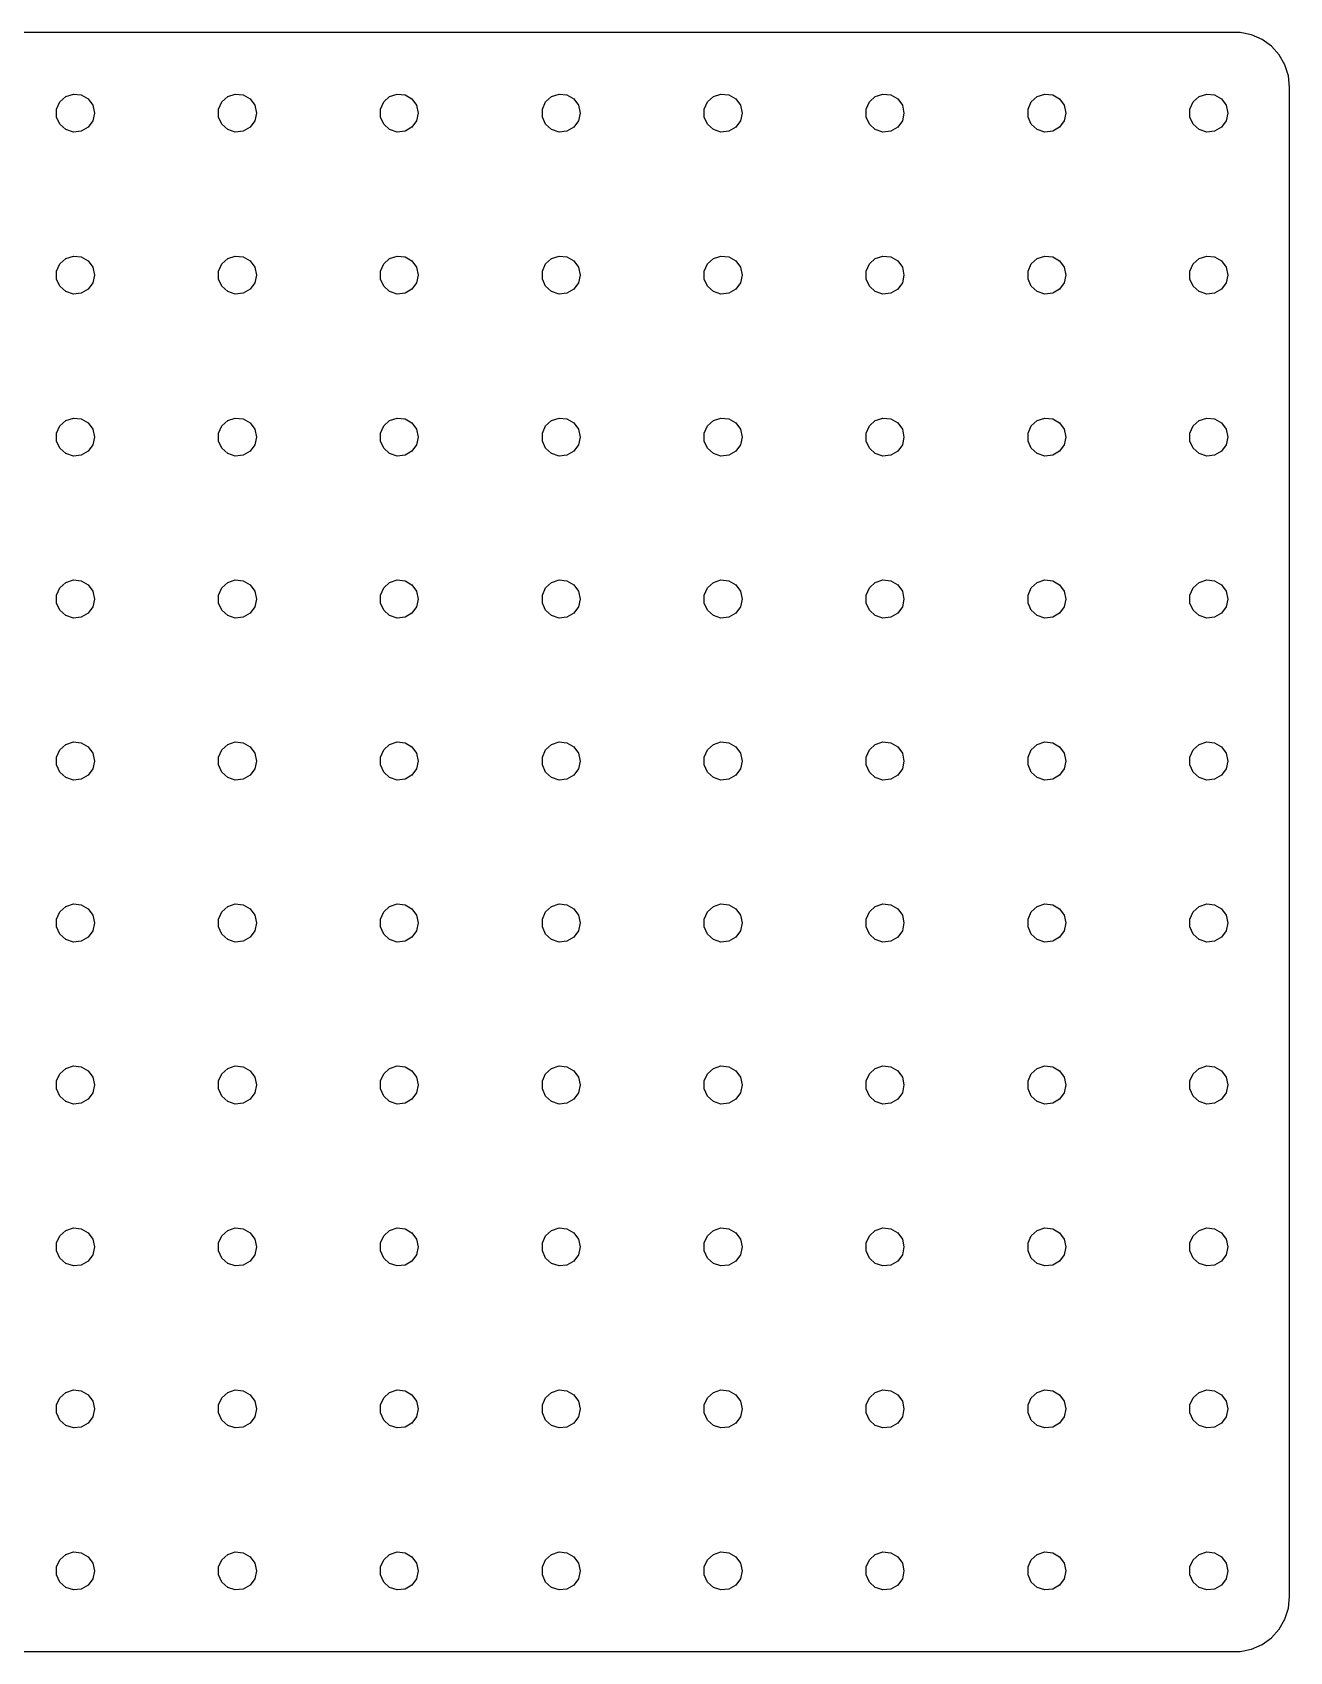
# Model space of a CAD drawing. Header units: metres. Extents: x 0 to 572, y 0 to 381.
# Drawn here: x 275.6 to 571.5, y 0.1 to 380.9 of the extents above; entities that cross this region are included whole.
import ezdxf

# ---------------------------------------------------------------- set-up
doc = ezdxf.new("R2010")
doc.units = ezdxf.units.M

msp = doc.modelspace()

# ---------------------------------------------------------------- linework, layer by layer
for p, q in [((559.859, 380.929), (11.6411, 380.929)), ((562.517, 380.364), (559.859, 380.929)), ((565, 379.258), (562.517, 380.364)), ((567.199, 377.661), (565, 379.258)), ((569.017, 375.641), (567.199, 377.661)), ((570.376, 373.288), (569.017, 375.641)), ((571.216, 370.703), (570.376, 373.288)), ((571.5, 368), (571.216, 370.703)), ((282.109, 364.595), (283.5, 365.847)), ((283.5, 365.847), (285.28, 366.425)), ((285.28, 366.425), (287.141, 366.23)), ((287.141, 366.23), (288.761, 365.294)), ((320.209, 364.595), (321.6, 365.847)), ((321.6, 365.847), (323.38, 366.425)), ((323.38, 366.425), (325.241, 366.23)), ((325.241, 366.23), (326.861, 365.294)), ((358.309, 364.595), (359.7, 365.847)), ((359.7, 365.847), (361.48, 366.425)), ((361.48, 366.425), (363.341, 366.23)), ((363.341, 366.23), (364.961, 365.294)), ((396.409, 364.595), (397.8, 365.847)), ((397.8, 365.847), (399.58, 366.425)), ((399.58, 366.425), (401.441, 366.23)), ((401.441, 366.23), (403.061, 365.294)), ((434.509, 364.595), (435.9, 365.847)), ((435.9, 365.847), (437.68, 366.425)), ((437.68, 366.425), (439.541, 366.23)), ((439.541, 366.23), (441.161, 365.294)), ((472.609, 364.595), (474, 365.847)), ((474, 365.847), (475.78, 366.425)), ((475.78, 366.425), (477.641, 366.23)), ((477.641, 366.23), (479.261, 365.294)), ((510.709, 364.595), (512.1, 365.847)), ((512.1, 365.847), (513.88, 366.425)), ((513.88, 366.425), (515.741, 366.23)), ((515.741, 366.23), (517.361, 365.294)), ((548.809, 364.595), (550.2, 365.847)), ((550.2, 365.847), (551.98, 366.425)), ((551.98, 366.425), (553.841, 366.23)), ((553.841, 366.23), (555.461, 365.294)), ((571.5, 13), (571.5, 368)), ((281.348, 362.886), (282.109, 364.595)), ((281.348, 361.014), (281.348, 362.886)), ((288.761, 365.294), (289.861, 363.78)), ((289.861, 363.78), (290.25, 361.95)), ((290.25, 361.95), (289.861, 360.12)), ((319.448, 362.886), (320.209, 364.595)), ((319.448, 361.014), (319.448, 362.886)), ((326.861, 365.294), (327.961, 363.78)), ((327.961, 363.78), (328.35, 361.95)), ((328.35, 361.95), (327.961, 360.12)), ((357.548, 362.886), (358.309, 364.595)), ((357.548, 361.014), (357.548, 362.886)), ((364.961, 365.294), (366.061, 363.78)), ((366.061, 363.78), (366.45, 361.95)), ((366.45, 361.95), (366.061, 360.12)), ((395.648, 362.886), (396.409, 364.595)), ((395.648, 361.014), (395.648, 362.886)), ((403.061, 365.294), (404.161, 363.78)), ((404.161, 363.78), (404.55, 361.95)), ((404.55, 361.95), (404.161, 360.12)), ((433.748, 362.886), (434.509, 364.595)), ((433.748, 361.014), (433.748, 362.886)), ((441.161, 365.294), (442.261, 363.78)), ((442.261, 363.78), (442.65, 361.95)), ((442.65, 361.95), (442.261, 360.12)), ((471.848, 362.886), (472.609, 364.595)), ((471.848, 361.014), (471.848, 362.886)), ((479.261, 365.294), (480.361, 363.78)), ((480.361, 363.78), (480.75, 361.95)), ((480.75, 361.95), (480.361, 360.12)), ((509.948, 362.886), (510.709, 364.595)), ((509.948, 361.014), (509.948, 362.886)), ((517.361, 365.294), (518.461, 363.78)), ((518.461, 363.78), (518.85, 361.95)), ((518.85, 361.95), (518.461, 360.12)), ((548.048, 362.886), (548.809, 364.595)), ((548.048, 361.014), (548.048, 362.886)), ((555.461, 365.294), (556.561, 363.78)), ((556.561, 363.78), (556.95, 361.95)), ((556.95, 361.95), (556.561, 360.12)), ((282.109, 359.305), (281.348, 361.014)), ((283.5, 358.053), (282.109, 359.305)), ((285.28, 357.475), (283.5, 358.053)), ((288.761, 358.606), (287.141, 357.67)), ((289.861, 360.12), (288.761, 358.606)), ((320.209, 359.305), (319.448, 361.014)), ((321.6, 358.053), (320.209, 359.305)), ((323.38, 357.475), (321.6, 358.053)), ((326.861, 358.606), (325.241, 357.67)), ((327.961, 360.12), (326.861, 358.606)), ((358.309, 359.305), (357.548, 361.014)), ((359.7, 358.053), (358.309, 359.305)), ((361.48, 357.475), (359.7, 358.053)), ((364.961, 358.606), (363.341, 357.67)), ((366.061, 360.12), (364.961, 358.606)), ((396.409, 359.305), (395.648, 361.014)), ((397.8, 358.053), (396.409, 359.305)), ((399.58, 357.475), (397.8, 358.053)), ((403.061, 358.606), (401.441, 357.67)), ((404.161, 360.12), (403.061, 358.606)), ((434.509, 359.305), (433.748, 361.014)), ((435.9, 358.053), (434.509, 359.305)), ((437.68, 357.475), (435.9, 358.053)), ((441.161, 358.606), (439.541, 357.67)), ((442.261, 360.12), (441.161, 358.606)), ((472.609, 359.305), (471.848, 361.014)), ((474, 358.053), (472.609, 359.305)), ((475.78, 357.475), (474, 358.053)), ((479.261, 358.606), (477.641, 357.67)), ((480.361, 360.12), (479.261, 358.606)), ((510.709, 359.305), (509.948, 361.014)), ((512.1, 358.053), (510.709, 359.305)), ((513.88, 357.475), (512.1, 358.053)), ((517.361, 358.606), (515.741, 357.67)), ((518.461, 360.12), (517.361, 358.606)), ((548.809, 359.305), (548.048, 361.014)), ((550.2, 358.053), (548.809, 359.305)), ((551.98, 357.475), (550.2, 358.053)), ((555.461, 358.606), (553.841, 357.67)), ((556.561, 360.12), (555.461, 358.606)), ((287.141, 357.67), (285.28, 357.475)), ((325.241, 357.67), (323.38, 357.475)), ((363.341, 357.67), (361.48, 357.475)), ((401.441, 357.67), (399.58, 357.475)), ((439.541, 357.67), (437.68, 357.475)), ((477.641, 357.67), (475.78, 357.475)), ((515.741, 357.67), (513.88, 357.475)), ((553.841, 357.67), (551.98, 357.475)), ((282.109, 326.495), (283.5, 327.747)), ((283.5, 327.747), (285.28, 328.325)), ((285.28, 328.325), (287.141, 328.13)), ((287.141, 328.13), (288.761, 327.194)), ((320.209, 326.495), (321.6, 327.747)), ((321.6, 327.747), (323.38, 328.325)), ((323.38, 328.325), (325.241, 328.13)), ((325.241, 328.13), (326.861, 327.194)), ((358.309, 326.495), (359.7, 327.747)), ((359.7, 327.747), (361.48, 328.325)), ((361.48, 328.325), (363.341, 328.13)), ((363.341, 328.13), (364.961, 327.194)), ((396.409, 326.495), (397.8, 327.747)), ((397.8, 327.747), (399.58, 328.325)), ((399.58, 328.325), (401.441, 328.13)), ((401.441, 328.13), (403.061, 327.194)), ((434.509, 326.495), (435.9, 327.747)), ((435.9, 327.747), (437.68, 328.325)), ((437.68, 328.325), (439.541, 328.13)), ((439.541, 328.13), (441.161, 327.194)), ((472.609, 326.495), (474, 327.747)), ((474, 327.747), (475.78, 328.325)), ((475.78, 328.325), (477.641, 328.13)), ((477.641, 328.13), (479.261, 327.194)), ((510.709, 326.495), (512.1, 327.747)), ((512.1, 327.747), (513.88, 328.325)), ((513.88, 328.325), (515.741, 328.13)), ((515.741, 328.13), (517.361, 327.194)), ((548.809, 326.495), (550.2, 327.747)), ((550.2, 327.747), (551.98, 328.325)), ((551.98, 328.325), (553.841, 328.13)), ((553.841, 328.13), (555.461, 327.194)), ((281.348, 324.786), (282.109, 326.495)), ((281.348, 322.914), (281.348, 324.786)), ((288.761, 327.194), (289.861, 325.68)), ((289.861, 325.68), (290.25, 323.85)), ((290.25, 323.85), (289.861, 322.02)), ((319.448, 324.786), (320.209, 326.495)), ((319.448, 322.914), (319.448, 324.786)), ((326.861, 327.194), (327.961, 325.68)), ((327.961, 325.68), (328.35, 323.85)), ((328.35, 323.85), (327.961, 322.02)), ((357.548, 324.786), (358.309, 326.495)), ((357.548, 322.914), (357.548, 324.786)), ((364.961, 327.194), (366.061, 325.68)), ((366.061, 325.68), (366.45, 323.85)), ((366.45, 323.85), (366.061, 322.02)), ((395.648, 324.786), (396.409, 326.495)), ((395.648, 322.914), (395.648, 324.786)), ((403.061, 327.194), (404.161, 325.68)), ((404.161, 325.68), (404.55, 323.85)), ((404.55, 323.85), (404.161, 322.02)), ((433.748, 324.786), (434.509, 326.495)), ((433.748, 322.914), (433.748, 324.786)), ((441.161, 327.194), (442.261, 325.68)), ((442.261, 325.68), (442.65, 323.85)), ((442.65, 323.85), (442.261, 322.02)), ((471.848, 324.786), (472.609, 326.495)), ((471.848, 322.914), (471.848, 324.786)), ((479.261, 327.194), (480.361, 325.68)), ((480.361, 325.68), (480.75, 323.85)), ((480.75, 323.85), (480.361, 322.02)), ((509.948, 324.786), (510.709, 326.495)), ((509.948, 322.914), (509.948, 324.786)), ((517.361, 327.194), (518.461, 325.68)), ((518.461, 325.68), (518.85, 323.85)), ((518.85, 323.85), (518.461, 322.02)), ((548.048, 324.786), (548.809, 326.495)), ((548.048, 322.914), (548.048, 324.786)), ((555.461, 327.194), (556.561, 325.68)), ((556.561, 325.68), (556.95, 323.85)), ((556.95, 323.85), (556.561, 322.02)), ((282.109, 321.205), (281.348, 322.914)), ((283.5, 319.953), (282.109, 321.205)), ((285.28, 319.375), (283.5, 319.953)), ((288.761, 320.506), (287.141, 319.57)), ((289.861, 322.02), (288.761, 320.506)), ((320.209, 321.205), (319.448, 322.914)), ((321.6, 319.953), (320.209, 321.205)), ((323.38, 319.375), (321.6, 319.953)), ((326.861, 320.506), (325.241, 319.57)), ((327.961, 322.02), (326.861, 320.506)), ((358.309, 321.205), (357.548, 322.914)), ((359.7, 319.953), (358.309, 321.205)), ((361.48, 319.375), (359.7, 319.953)), ((364.961, 320.506), (363.341, 319.57)), ((366.061, 322.02), (364.961, 320.506)), ((396.409, 321.205), (395.648, 322.914)), ((397.8, 319.953), (396.409, 321.205)), ((399.58, 319.375), (397.8, 319.953)), ((403.061, 320.506), (401.441, 319.57)), ((404.161, 322.02), (403.061, 320.506)), ((434.509, 321.205), (433.748, 322.914)), ((435.9, 319.953), (434.509, 321.205)), ((437.68, 319.375), (435.9, 319.953)), ((441.161, 320.506), (439.541, 319.57)), ((442.261, 322.02), (441.161, 320.506)), ((472.609, 321.205), (471.848, 322.914)), ((474, 319.953), (472.609, 321.205)), ((475.78, 319.375), (474, 319.953)), ((479.261, 320.506), (477.641, 319.57)), ((480.361, 322.02), (479.261, 320.506)), ((510.709, 321.205), (509.948, 322.914)), ((512.1, 319.953), (510.709, 321.205)), ((513.88, 319.375), (512.1, 319.953)), ((517.361, 320.506), (515.741, 319.57)), ((518.461, 322.02), (517.361, 320.506)), ((548.809, 321.205), (548.048, 322.914)), ((550.2, 319.953), (548.809, 321.205)), ((551.98, 319.375), (550.2, 319.953)), ((555.461, 320.506), (553.841, 319.57)), ((556.561, 322.02), (555.461, 320.506)), ((287.141, 319.57), (285.28, 319.375)), ((325.241, 319.57), (323.38, 319.375)), ((363.341, 319.57), (361.48, 319.375)), ((401.441, 319.57), (399.58, 319.375)), ((439.541, 319.57), (437.68, 319.375)), ((477.641, 319.57), (475.78, 319.375)), ((515.741, 319.57), (513.88, 319.375)), ((553.841, 319.57), (551.98, 319.375)), ((282.109, 288.395), (283.5, 289.647)), ((283.5, 289.647), (285.28, 290.225)), ((285.28, 290.225), (287.141, 290.03)), ((287.141, 290.03), (288.761, 289.094)), ((320.209, 288.395), (321.6, 289.647)), ((321.6, 289.647), (323.38, 290.225)), ((323.38, 290.225), (325.241, 290.03)), ((325.241, 290.03), (326.861, 289.094)), ((358.309, 288.395), (359.7, 289.647)), ((359.7, 289.647), (361.48, 290.225)), ((361.48, 290.225), (363.341, 290.03)), ((363.341, 290.03), (364.961, 289.094)), ((396.409, 288.395), (397.8, 289.647)), ((397.8, 289.647), (399.58, 290.225)), ((399.58, 290.225), (401.441, 290.03)), ((401.441, 290.03), (403.061, 289.094)), ((434.509, 288.395), (435.9, 289.647)), ((435.9, 289.647), (437.68, 290.225)), ((437.68, 290.225), (439.541, 290.03)), ((439.541, 290.03), (441.161, 289.094)), ((472.609, 288.395), (474, 289.647)), ((474, 289.647), (475.78, 290.225)), ((475.78, 290.225), (477.641, 290.03)), ((477.641, 290.03), (479.261, 289.094)), ((510.709, 288.395), (512.1, 289.647)), ((512.1, 289.647), (513.88, 290.225)), ((513.88, 290.225), (515.741, 290.03)), ((515.741, 290.03), (517.361, 289.094)), ((548.809, 288.395), (550.2, 289.647)), ((550.2, 289.647), (551.98, 290.225)), ((551.98, 290.225), (553.841, 290.03)), ((553.841, 290.03), (555.461, 289.094)), ((281.348, 286.686), (282.109, 288.395)), ((281.348, 284.814), (281.348, 286.686)), ((288.761, 289.094), (289.861, 287.58)), ((289.861, 287.58), (290.25, 285.75)), ((290.25, 285.75), (289.861, 283.92)), ((319.448, 286.686), (320.209, 288.395)), ((319.448, 284.814), (319.448, 286.686)), ((326.861, 289.094), (327.961, 287.58)), ((327.961, 287.58), (328.35, 285.75)), ((328.35, 285.75), (327.961, 283.92)), ((357.548, 286.686), (358.309, 288.395)), ((357.548, 284.814), (357.548, 286.686)), ((364.961, 289.094), (366.061, 287.58)), ((366.061, 287.58), (366.45, 285.75)), ((366.45, 285.75), (366.061, 283.92)), ((395.648, 286.686), (396.409, 288.395)), ((395.648, 284.814), (395.648, 286.686)), ((403.061, 289.094), (404.161, 287.58)), ((404.161, 287.58), (404.55, 285.75)), ((404.55, 285.75), (404.161, 283.92)), ((433.748, 286.686), (434.509, 288.395)), ((433.748, 284.814), (433.748, 286.686)), ((441.161, 289.094), (442.261, 287.58)), ((442.261, 287.58), (442.65, 285.75)), ((442.65, 285.75), (442.261, 283.92)), ((471.848, 286.686), (472.609, 288.395)), ((471.848, 284.814), (471.848, 286.686)), ((479.261, 289.094), (480.361, 287.58)), ((480.361, 287.58), (480.75, 285.75)), ((480.75, 285.75), (480.361, 283.92)), ((509.948, 286.686), (510.709, 288.395)), ((509.948, 284.814), (509.948, 286.686)), ((517.361, 289.094), (518.461, 287.58)), ((518.461, 287.58), (518.85, 285.75)), ((518.85, 285.75), (518.461, 283.92)), ((548.048, 286.686), (548.809, 288.395)), ((548.048, 284.814), (548.048, 286.686)), ((555.461, 289.094), (556.561, 287.58)), ((556.561, 287.58), (556.95, 285.75)), ((556.95, 285.75), (556.561, 283.92)), ((282.109, 283.105), (281.348, 284.814)), ((283.5, 281.853), (282.109, 283.105)), ((285.28, 281.275), (283.5, 281.853)), ((288.761, 282.406), (287.141, 281.47)), ((289.861, 283.92), (288.761, 282.406)), ((320.209, 283.105), (319.448, 284.814)), ((321.6, 281.853), (320.209, 283.105)), ((323.38, 281.275), (321.6, 281.853)), ((326.861, 282.406), (325.241, 281.47)), ((327.961, 283.92), (326.861, 282.406)), ((358.309, 283.105), (357.548, 284.814)), ((359.7, 281.853), (358.309, 283.105)), ((361.48, 281.275), (359.7, 281.853)), ((364.961, 282.406), (363.341, 281.47)), ((366.061, 283.92), (364.961, 282.406)), ((396.409, 283.105), (395.648, 284.814)), ((397.8, 281.853), (396.409, 283.105)), ((399.58, 281.275), (397.8, 281.853)), ((403.061, 282.406), (401.441, 281.47)), ((404.161, 283.92), (403.061, 282.406)), ((434.509, 283.105), (433.748, 284.814)), ((435.9, 281.853), (434.509, 283.105)), ((437.68, 281.275), (435.9, 281.853)), ((441.161, 282.406), (439.541, 281.47)), ((442.261, 283.92), (441.161, 282.406)), ((472.609, 283.105), (471.848, 284.814)), ((474, 281.853), (472.609, 283.105)), ((475.78, 281.275), (474, 281.853)), ((479.261, 282.406), (477.641, 281.47)), ((480.361, 283.92), (479.261, 282.406)), ((510.709, 283.105), (509.948, 284.814)), ((512.1, 281.853), (510.709, 283.105)), ((513.88, 281.275), (512.1, 281.853)), ((517.361, 282.406), (515.741, 281.47)), ((518.461, 283.92), (517.361, 282.406)), ((548.809, 283.105), (548.048, 284.814)), ((550.2, 281.853), (548.809, 283.105)), ((551.98, 281.275), (550.2, 281.853)), ((555.461, 282.406), (553.841, 281.47)), ((556.561, 283.92), (555.461, 282.406)), ((287.141, 281.47), (285.28, 281.275)), ((325.241, 281.47), (323.38, 281.275)), ((363.341, 281.47), (361.48, 281.275)), ((401.441, 281.47), (399.58, 281.275)), ((439.541, 281.47), (437.68, 281.275)), ((477.641, 281.47), (475.78, 281.275)), ((515.741, 281.47), (513.88, 281.275)), ((553.841, 281.47), (551.98, 281.275)), ((282.109, 250.295), (283.5, 251.547)), ((283.5, 251.547), (285.28, 252.125)), ((285.28, 252.125), (287.141, 251.93)), ((287.141, 251.93), (288.761, 250.994)), ((320.209, 250.295), (321.6, 251.547)), ((321.6, 251.547), (323.38, 252.125)), ((323.38, 252.125), (325.241, 251.93)), ((325.241, 251.93), (326.861, 250.994)), ((358.309, 250.295), (359.7, 251.547)), ((359.7, 251.547), (361.48, 252.125)), ((361.48, 252.125), (363.341, 251.93)), ((363.341, 251.93), (364.961, 250.994)), ((396.409, 250.295), (397.8, 251.547)), ((397.8, 251.547), (399.58, 252.125)), ((399.58, 252.125), (401.441, 251.93)), ((401.441, 251.93), (403.061, 250.994)), ((434.509, 250.295), (435.9, 251.547)), ((435.9, 251.547), (437.68, 252.125)), ((437.68, 252.125), (439.541, 251.93)), ((439.541, 251.93), (441.161, 250.994)), ((472.609, 250.295), (474, 251.547)), ((474, 251.547), (475.78, 252.125)), ((475.78, 252.125), (477.641, 251.93)), ((477.641, 251.93), (479.261, 250.994)), ((510.709, 250.295), (512.1, 251.547)), ((512.1, 251.547), (513.88, 252.125)), ((513.88, 252.125), (515.741, 251.93)), ((515.741, 251.93), (517.361, 250.994)), ((548.809, 250.295), (550.2, 251.547)), ((550.2, 251.547), (551.98, 252.125)), ((551.98, 252.125), (553.841, 251.93)), ((553.841, 251.93), (555.461, 250.994)), ((281.348, 248.586), (282.109, 250.295)), ((281.348, 246.714), (281.348, 248.586)), ((288.761, 250.994), (289.861, 249.48)), ((289.861, 249.48), (290.25, 247.65)), ((290.25, 247.65), (289.861, 245.82)), ((319.448, 248.586), (320.209, 250.295)), ((319.448, 246.714), (319.448, 248.586)), ((326.861, 250.994), (327.961, 249.48)), ((327.961, 249.48), (328.35, 247.65)), ((328.35, 247.65), (327.961, 245.82)), ((357.548, 248.586), (358.309, 250.295)), ((357.548, 246.714), (357.548, 248.586)), ((364.961, 250.994), (366.061, 249.48)), ((366.061, 249.48), (366.45, 247.65)), ((366.45, 247.65), (366.061, 245.82)), ((395.648, 248.586), (396.409, 250.295)), ((395.648, 246.714), (395.648, 248.586)), ((403.061, 250.994), (404.161, 249.48)), ((404.161, 249.48), (404.55, 247.65)), ((404.55, 247.65), (404.161, 245.82)), ((433.748, 248.586), (434.509, 250.295)), ((433.748, 246.714), (433.748, 248.586)), ((441.161, 250.994), (442.261, 249.48)), ((442.261, 249.48), (442.65, 247.65)), ((442.65, 247.65), (442.261, 245.82)), ((471.848, 248.586), (472.609, 250.295)), ((471.848, 246.714), (471.848, 248.586)), ((479.261, 250.994), (480.361, 249.48)), ((480.361, 249.48), (480.75, 247.65)), ((480.75, 247.65), (480.361, 245.82)), ((509.948, 248.586), (510.709, 250.295)), ((509.948, 246.714), (509.948, 248.586)), ((517.361, 250.994), (518.461, 249.48)), ((518.461, 249.48), (518.85, 247.65)), ((518.85, 247.65), (518.461, 245.82)), ((548.048, 248.586), (548.809, 250.295)), ((548.048, 246.714), (548.048, 248.586)), ((555.461, 250.994), (556.561, 249.48)), ((556.561, 249.48), (556.95, 247.65)), ((556.95, 247.65), (556.561, 245.82)), ((282.109, 245.005), (281.348, 246.714)), ((283.5, 243.753), (282.109, 245.005)), ((285.28, 243.175), (283.5, 243.753)), ((288.761, 244.306), (287.141, 243.37)), ((289.861, 245.82), (288.761, 244.306)), ((320.209, 245.005), (319.448, 246.714)), ((321.6, 243.753), (320.209, 245.005)), ((323.38, 243.175), (321.6, 243.753)), ((326.861, 244.306), (325.241, 243.37)), ((327.961, 245.82), (326.861, 244.306)), ((358.309, 245.005), (357.548, 246.714)), ((359.7, 243.753), (358.309, 245.005)), ((361.48, 243.175), (359.7, 243.753)), ((364.961, 244.306), (363.341, 243.37)), ((366.061, 245.82), (364.961, 244.306)), ((396.409, 245.005), (395.648, 246.714)), ((397.8, 243.753), (396.409, 245.005)), ((399.58, 243.175), (397.8, 243.753)), ((403.061, 244.306), (401.441, 243.37)), ((404.161, 245.82), (403.061, 244.306)), ((434.509, 245.005), (433.748, 246.714)), ((435.9, 243.753), (434.509, 245.005)), ((437.68, 243.175), (435.9, 243.753)), ((441.161, 244.306), (439.541, 243.37)), ((442.261, 245.82), (441.161, 244.306)), ((472.609, 245.005), (471.848, 246.714)), ((474, 243.753), (472.609, 245.005)), ((475.78, 243.175), (474, 243.753)), ((479.261, 244.306), (477.641, 243.37)), ((480.361, 245.82), (479.261, 244.306)), ((510.709, 245.005), (509.948, 246.714)), ((512.1, 243.753), (510.709, 245.005)), ((513.88, 243.175), (512.1, 243.753)), ((517.361, 244.306), (515.741, 243.37)), ((518.461, 245.82), (517.361, 244.306)), ((548.809, 245.005), (548.048, 246.714)), ((550.2, 243.753), (548.809, 245.005)), ((551.98, 243.175), (550.2, 243.753)), ((555.461, 244.306), (553.841, 243.37)), ((556.561, 245.82), (555.461, 244.306)), ((287.141, 243.37), (285.28, 243.175)), ((325.241, 243.37), (323.38, 243.175)), ((363.341, 243.37), (361.48, 243.175)), ((401.441, 243.37), (399.58, 243.175)), ((439.541, 243.37), (437.68, 243.175)), ((477.641, 243.37), (475.78, 243.175)), ((515.741, 243.37), (513.88, 243.175)), ((553.841, 243.37), (551.98, 243.175)), ((282.109, 212.195), (283.5, 213.447)), ((283.5, 213.447), (285.28, 214.025)), ((285.28, 214.025), (287.141, 213.83)), ((287.141, 213.83), (288.761, 212.894)), ((320.209, 212.195), (321.6, 213.447)), ((321.6, 213.447), (323.38, 214.025)), ((323.38, 214.025), (325.241, 213.83)), ((325.241, 213.83), (326.861, 212.894)), ((358.309, 212.195), (359.7, 213.447)), ((359.7, 213.447), (361.48, 214.025)), ((361.48, 214.025), (363.341, 213.83)), ((363.341, 213.83), (364.961, 212.894)), ((396.409, 212.195), (397.8, 213.447)), ((397.8, 213.447), (399.58, 214.025)), ((399.58, 214.025), (401.441, 213.83)), ((401.441, 213.83), (403.061, 212.894)), ((434.509, 212.195), (435.9, 213.447)), ((435.9, 213.447), (437.68, 214.025)), ((437.68, 214.025), (439.541, 213.83)), ((439.541, 213.83), (441.161, 212.894)), ((472.609, 212.195), (474, 213.447)), ((474, 213.447), (475.78, 214.025)), ((475.78, 214.025), (477.641, 213.83)), ((477.641, 213.83), (479.261, 212.894)), ((510.709, 212.195), (512.1, 213.447)), ((512.1, 213.447), (513.88, 214.025)), ((513.88, 214.025), (515.741, 213.83)), ((515.741, 213.83), (517.361, 212.894)), ((548.809, 212.195), (550.2, 213.447)), ((550.2, 213.447), (551.98, 214.025)), ((551.98, 214.025), (553.841, 213.83)), ((553.841, 213.83), (555.461, 212.894)), ((281.348, 210.486), (282.109, 212.195)), ((281.348, 208.614), (281.348, 210.486)), ((288.761, 212.894), (289.861, 211.38)), ((289.861, 211.38), (290.25, 209.55)), ((290.25, 209.55), (289.861, 207.72)), ((319.448, 210.486), (320.209, 212.195)), ((319.448, 208.614), (319.448, 210.486)), ((326.861, 212.894), (327.961, 211.38)), ((327.961, 211.38), (328.35, 209.55)), ((328.35, 209.55), (327.961, 207.72)), ((357.548, 210.486), (358.309, 212.195)), ((357.548, 208.614), (357.548, 210.486)), ((364.961, 212.894), (366.061, 211.38)), ((366.061, 211.38), (366.45, 209.55)), ((366.45, 209.55), (366.061, 207.72)), ((395.648, 210.486), (396.409, 212.195)), ((395.648, 208.614), (395.648, 210.486)), ((403.061, 212.894), (404.161, 211.38)), ((404.161, 211.38), (404.55, 209.55)), ((404.55, 209.55), (404.161, 207.72)), ((433.748, 210.486), (434.509, 212.195)), ((433.748, 208.614), (433.748, 210.486)), ((441.161, 212.894), (442.261, 211.38)), ((442.261, 211.38), (442.65, 209.55)), ((442.65, 209.55), (442.261, 207.72)), ((471.848, 210.486), (472.609, 212.195)), ((471.848, 208.614), (471.848, 210.486)), ((479.261, 212.894), (480.361, 211.38)), ((480.361, 211.38), (480.75, 209.55)), ((480.75, 209.55), (480.361, 207.72)), ((509.948, 210.486), (510.709, 212.195)), ((509.948, 208.614), (509.948, 210.486)), ((517.361, 212.894), (518.461, 211.38)), ((518.461, 211.38), (518.85, 209.55)), ((518.85, 209.55), (518.461, 207.72)), ((548.048, 210.486), (548.809, 212.195)), ((548.048, 208.614), (548.048, 210.486)), ((555.461, 212.894), (556.561, 211.38)), ((556.561, 211.38), (556.95, 209.55)), ((556.95, 209.55), (556.561, 207.72)), ((282.109, 206.905), (281.348, 208.614)), ((283.5, 205.653), (282.109, 206.905)), ((288.761, 206.206), (287.141, 205.27)), ((289.861, 207.72), (288.761, 206.206)), ((320.209, 206.905), (319.448, 208.614)), ((321.6, 205.653), (320.209, 206.905)), ((326.861, 206.206), (325.241, 205.27)), ((327.961, 207.72), (326.861, 206.206)), ((358.309, 206.905), (357.548, 208.614)), ((359.7, 205.653), (358.309, 206.905)), ((364.961, 206.206), (363.341, 205.27)), ((366.061, 207.72), (364.961, 206.206)), ((396.409, 206.905), (395.648, 208.614)), ((397.8, 205.653), (396.409, 206.905)), ((403.061, 206.206), (401.441, 205.27)), ((404.161, 207.72), (403.061, 206.206)), ((434.509, 206.905), (433.748, 208.614)), ((435.9, 205.653), (434.509, 206.905)), ((441.161, 206.206), (439.541, 205.27)), ((442.261, 207.72), (441.161, 206.206)), ((472.609, 206.905), (471.848, 208.614)), ((474, 205.653), (472.609, 206.905)), ((479.261, 206.206), (477.641, 205.27)), ((480.361, 207.72), (479.261, 206.206)), ((510.709, 206.905), (509.948, 208.614)), ((512.1, 205.653), (510.709, 206.905)), ((517.361, 206.206), (515.741, 205.27)), ((518.461, 207.72), (517.361, 206.206)), ((548.809, 206.905), (548.048, 208.614)), ((550.2, 205.653), (548.809, 206.905)), ((555.461, 206.206), (553.841, 205.27)), ((556.561, 207.72), (555.461, 206.206)), ((285.28, 205.075), (283.5, 205.653)), ((287.141, 205.27), (285.28, 205.075)), ((323.38, 205.075), (321.6, 205.653)), ((325.241, 205.27), (323.38, 205.075)), ((361.48, 205.075), (359.7, 205.653)), ((363.341, 205.27), (361.48, 205.075)), ((399.58, 205.075), (397.8, 205.653)), ((401.441, 205.27), (399.58, 205.075)), ((437.68, 205.075), (435.9, 205.653)), ((439.541, 205.27), (437.68, 205.075)), ((475.78, 205.075), (474, 205.653)), ((477.641, 205.27), (475.78, 205.075)), ((513.88, 205.075), (512.1, 205.653)), ((515.741, 205.27), (513.88, 205.075)), ((551.98, 205.075), (550.2, 205.653)), ((553.841, 205.27), (551.98, 205.075)), ((282.109, 174.095), (283.5, 175.347)), ((283.5, 175.347), (285.28, 175.925)), ((285.28, 175.925), (287.141, 175.73)), ((287.141, 175.73), (288.761, 174.794)), ((320.209, 174.095), (321.6, 175.347)), ((321.6, 175.347), (323.38, 175.925)), ((323.38, 175.925), (325.241, 175.73)), ((325.241, 175.73), (326.861, 174.794)), ((358.309, 174.095), (359.7, 175.347)), ((359.7, 175.347), (361.48, 175.925)), ((361.48, 175.925), (363.341, 175.73)), ((363.341, 175.73), (364.961, 174.794)), ((396.409, 174.095), (397.8, 175.347)), ((397.8, 175.347), (399.58, 175.925)), ((399.58, 175.925), (401.441, 175.73)), ((401.441, 175.73), (403.061, 174.794)), ((434.509, 174.095), (435.9, 175.347)), ((435.9, 175.347), (437.68, 175.925)), ((437.68, 175.925), (439.541, 175.73)), ((439.541, 175.73), (441.161, 174.794)), ((472.609, 174.095), (474, 175.347)), ((474, 175.347), (475.78, 175.925)), ((475.78, 175.925), (477.641, 175.73)), ((477.641, 175.73), (479.261, 174.794)), ((510.709, 174.095), (512.1, 175.347)), ((512.1, 175.347), (513.88, 175.925)), ((513.88, 175.925), (515.741, 175.73)), ((515.741, 175.73), (517.361, 174.794)), ((548.809, 174.095), (550.2, 175.347)), ((550.2, 175.347), (551.98, 175.925)), ((551.98, 175.925), (553.841, 175.73)), ((553.841, 175.73), (555.461, 174.794)), ((281.348, 172.386), (282.109, 174.095)), ((281.348, 170.514), (281.348, 172.386)), ((288.761, 174.794), (289.861, 173.28)), ((289.861, 173.28), (290.25, 171.45)), ((290.25, 171.45), (289.861, 169.62)), ((319.448, 172.386), (320.209, 174.095)), ((319.448, 170.514), (319.448, 172.386)), ((326.861, 174.794), (327.961, 173.28)), ((327.961, 173.28), (328.35, 171.45)), ((328.35, 171.45), (327.961, 169.62)), ((357.548, 172.386), (358.309, 174.095)), ((357.548, 170.514), (357.548, 172.386)), ((364.961, 174.794), (366.061, 173.28)), ((366.061, 173.28), (366.45, 171.45)), ((366.45, 171.45), (366.061, 169.62)), ((395.648, 172.386), (396.409, 174.095)), ((395.648, 170.514), (395.648, 172.386)), ((403.061, 174.794), (404.161, 173.28)), ((404.161, 173.28), (404.55, 171.45)), ((404.55, 171.45), (404.161, 169.62)), ((433.748, 172.386), (434.509, 174.095)), ((433.748, 170.514), (433.748, 172.386)), ((441.161, 174.794), (442.261, 173.28)), ((442.261, 173.28), (442.65, 171.45)), ((442.65, 171.45), (442.261, 169.62)), ((471.848, 172.386), (472.609, 174.095)), ((471.848, 170.514), (471.848, 172.386)), ((479.261, 174.794), (480.361, 173.28)), ((480.361, 173.28), (480.75, 171.45)), ((480.75, 171.45), (480.361, 169.62)), ((509.948, 172.386), (510.709, 174.095)), ((509.948, 170.514), (509.948, 172.386)), ((517.361, 174.794), (518.461, 173.28)), ((518.461, 173.28), (518.85, 171.45)), ((518.85, 171.45), (518.461, 169.62)), ((548.048, 172.386), (548.809, 174.095)), ((548.048, 170.514), (548.048, 172.386)), ((555.461, 174.794), (556.561, 173.28)), ((556.561, 173.28), (556.95, 171.45)), ((556.95, 171.45), (556.561, 169.62)), ((282.109, 168.805), (281.348, 170.514)), ((283.5, 167.553), (282.109, 168.805)), ((288.761, 168.106), (287.141, 167.17)), ((289.861, 169.62), (288.761, 168.106)), ((320.209, 168.805), (319.448, 170.514)), ((321.6, 167.553), (320.209, 168.805)), ((326.861, 168.106), (325.241, 167.17)), ((327.961, 169.62), (326.861, 168.106)), ((358.309, 168.805), (357.548, 170.514)), ((359.7, 167.553), (358.309, 168.805)), ((364.961, 168.106), (363.341, 167.17)), ((366.061, 169.62), (364.961, 168.106)), ((396.409, 168.805), (395.648, 170.514)), ((397.8, 167.553), (396.409, 168.805)), ((403.061, 168.106), (401.441, 167.17)), ((404.161, 169.62), (403.061, 168.106)), ((434.509, 168.805), (433.748, 170.514)), ((435.9, 167.553), (434.509, 168.805)), ((441.161, 168.106), (439.541, 167.17)), ((442.261, 169.62), (441.161, 168.106)), ((472.609, 168.805), (471.848, 170.514)), ((474, 167.553), (472.609, 168.805)), ((479.261, 168.106), (477.641, 167.17)), ((480.361, 169.62), (479.261, 168.106)), ((510.709, 168.805), (509.948, 170.514)), ((512.1, 167.553), (510.709, 168.805)), ((517.361, 168.106), (515.741, 167.17)), ((518.461, 169.62), (517.361, 168.106)), ((548.809, 168.805), (548.048, 170.514)), ((550.2, 167.553), (548.809, 168.805)), ((555.461, 168.106), (553.841, 167.17)), ((556.561, 169.62), (555.461, 168.106)), ((285.28, 166.975), (283.5, 167.553)), ((287.141, 167.17), (285.28, 166.975)), ((323.38, 166.975), (321.6, 167.553)), ((325.241, 167.17), (323.38, 166.975)), ((361.48, 166.975), (359.7, 167.553)), ((363.341, 167.17), (361.48, 166.975)), ((399.58, 166.975), (397.8, 167.553)), ((401.441, 167.17), (399.58, 166.975)), ((437.68, 166.975), (435.9, 167.553)), ((439.541, 167.17), (437.68, 166.975)), ((475.78, 166.975), (474, 167.553)), ((477.641, 167.17), (475.78, 166.975)), ((513.88, 166.975), (512.1, 167.553)), ((515.741, 167.17), (513.88, 166.975)), ((551.98, 166.975), (550.2, 167.553)), ((553.841, 167.17), (551.98, 166.975)), ((282.109, 135.995), (283.5, 137.247)), ((283.5, 137.247), (285.28, 137.825)), ((285.28, 137.825), (287.141, 137.63)), ((287.141, 137.63), (288.761, 136.694)), ((320.209, 135.995), (321.6, 137.247)), ((321.6, 137.247), (323.38, 137.825)), ((323.38, 137.825), (325.241, 137.63)), ((325.241, 137.63), (326.861, 136.694)), ((358.309, 135.995), (359.7, 137.247)), ((359.7, 137.247), (361.48, 137.825)), ((361.48, 137.825), (363.341, 137.63)), ((363.341, 137.63), (364.961, 136.694)), ((396.409, 135.995), (397.8, 137.247)), ((397.8, 137.247), (399.58, 137.825)), ((399.58, 137.825), (401.441, 137.63)), ((401.441, 137.63), (403.061, 136.694)), ((434.509, 135.995), (435.9, 137.247)), ((435.9, 137.247), (437.68, 137.825)), ((437.68, 137.825), (439.541, 137.63)), ((439.541, 137.63), (441.161, 136.694)), ((472.609, 135.995), (474, 137.247)), ((474, 137.247), (475.78, 137.825)), ((475.78, 137.825), (477.641, 137.63)), ((477.641, 137.63), (479.261, 136.694)), ((510.709, 135.995), (512.1, 137.247)), ((512.1, 137.247), (513.88, 137.825)), ((513.88, 137.825), (515.741, 137.63)), ((515.741, 137.63), (517.361, 136.694)), ((548.809, 135.995), (550.2, 137.247)), ((550.2, 137.247), (551.98, 137.825)), ((551.98, 137.825), (553.841, 137.63)), ((553.841, 137.63), (555.461, 136.694)), ((281.348, 134.286), (282.109, 135.995)), ((281.348, 132.414), (281.348, 134.286)), ((288.761, 136.694), (289.861, 135.18)), ((289.861, 135.18), (290.25, 133.35)), ((290.25, 133.35), (289.861, 131.52)), ((319.448, 134.286), (320.209, 135.995)), ((319.448, 132.414), (319.448, 134.286)), ((326.861, 136.694), (327.961, 135.18)), ((327.961, 135.18), (328.35, 133.35)), ((328.35, 133.35), (327.961, 131.52)), ((357.548, 134.286), (358.309, 135.995)), ((357.548, 132.414), (357.548, 134.286)), ((364.961, 136.694), (366.061, 135.18)), ((366.061, 135.18), (366.45, 133.35)), ((366.45, 133.35), (366.061, 131.52)), ((395.648, 134.286), (396.409, 135.995)), ((395.648, 132.414), (395.648, 134.286)), ((403.061, 136.694), (404.161, 135.18)), ((404.161, 135.18), (404.55, 133.35)), ((404.55, 133.35), (404.161, 131.52)), ((433.748, 134.286), (434.509, 135.995)), ((433.748, 132.414), (433.748, 134.286)), ((441.161, 136.694), (442.261, 135.18)), ((442.261, 135.18), (442.65, 133.35)), ((442.65, 133.35), (442.261, 131.52)), ((471.848, 134.286), (472.609, 135.995)), ((471.848, 132.414), (471.848, 134.286)), ((479.261, 136.694), (480.361, 135.18)), ((480.361, 135.18), (480.75, 133.35)), ((480.75, 133.35), (480.361, 131.52)), ((509.948, 134.286), (510.709, 135.995)), ((509.948, 132.414), (509.948, 134.286)), ((517.361, 136.694), (518.461, 135.18)), ((518.461, 135.18), (518.85, 133.35)), ((518.85, 133.35), (518.461, 131.52)), ((548.048, 134.286), (548.809, 135.995)), ((548.048, 132.414), (548.048, 134.286)), ((555.461, 136.694), (556.561, 135.18)), ((556.561, 135.18), (556.95, 133.35)), ((556.95, 133.35), (556.561, 131.52)), ((282.109, 130.705), (281.348, 132.414)), ((283.5, 129.453), (282.109, 130.705)), ((288.761, 130.006), (287.141, 129.07)), ((289.861, 131.52), (288.761, 130.006)), ((320.209, 130.705), (319.448, 132.414)), ((321.6, 129.453), (320.209, 130.705)), ((326.861, 130.006), (325.241, 129.07)), ((327.961, 131.52), (326.861, 130.006)), ((358.309, 130.705), (357.548, 132.414)), ((359.7, 129.453), (358.309, 130.705)), ((364.961, 130.006), (363.341, 129.07)), ((366.061, 131.52), (364.961, 130.006)), ((396.409, 130.705), (395.648, 132.414)), ((397.8, 129.453), (396.409, 130.705)), ((403.061, 130.006), (401.441, 129.07)), ((404.161, 131.52), (403.061, 130.006)), ((434.509, 130.705), (433.748, 132.414)), ((435.9, 129.453), (434.509, 130.705)), ((441.161, 130.006), (439.541, 129.07)), ((442.261, 131.52), (441.161, 130.006)), ((472.609, 130.705), (471.848, 132.414)), ((474, 129.453), (472.609, 130.705)), ((479.261, 130.006), (477.641, 129.07)), ((480.361, 131.52), (479.261, 130.006)), ((510.709, 130.705), (509.948, 132.414)), ((512.1, 129.453), (510.709, 130.705)), ((517.361, 130.006), (515.741, 129.07)), ((518.461, 131.52), (517.361, 130.006)), ((548.809, 130.705), (548.048, 132.414)), ((550.2, 129.453), (548.809, 130.705)), ((555.461, 130.006), (553.841, 129.07)), ((556.561, 131.52), (555.461, 130.006)), ((285.28, 128.875), (283.5, 129.453)), ((287.141, 129.07), (285.28, 128.875)), ((323.38, 128.875), (321.6, 129.453)), ((325.241, 129.07), (323.38, 128.875)), ((361.48, 128.875), (359.7, 129.453)), ((363.341, 129.07), (361.48, 128.875)), ((399.58, 128.875), (397.8, 129.453)), ((401.441, 129.07), (399.58, 128.875)), ((437.68, 128.875), (435.9, 129.453)), ((439.541, 129.07), (437.68, 128.875)), ((475.78, 128.875), (474, 129.453)), ((477.641, 129.07), (475.78, 128.875)), ((513.88, 128.875), (512.1, 129.453)), ((515.741, 129.07), (513.88, 128.875)), ((551.98, 128.875), (550.2, 129.453)), ((553.841, 129.07), (551.98, 128.875)), ((282.109, 97.895), (283.5, 99.1471)), ((283.5, 99.1471), (285.28, 99.7253)), ((285.28, 99.7253), (287.141, 99.5297)), ((287.141, 99.5297), (288.761, 98.5941)), ((320.209, 97.895), (321.6, 99.1471)), ((321.6, 99.1471), (323.38, 99.7253)), ((323.38, 99.7253), (325.241, 99.5297)), ((325.241, 99.5297), (326.861, 98.5941)), ((358.309, 97.895), (359.7, 99.1471)), ((359.7, 99.1471), (361.48, 99.7253)), ((361.48, 99.7253), (363.341, 99.5297)), ((363.341, 99.5297), (364.961, 98.5941)), ((396.409, 97.895), (397.8, 99.1471)), ((397.8, 99.1471), (399.58, 99.7253)), ((399.58, 99.7253), (401.441, 99.5297)), ((401.441, 99.5297), (403.061, 98.5941)), ((434.509, 97.895), (435.9, 99.1471)), ((435.9, 99.1471), (437.68, 99.7253)), ((437.68, 99.7253), (439.541, 99.5297)), ((439.541, 99.5297), (441.161, 98.5941)), ((472.609, 97.895), (474, 99.1471)), ((474, 99.1471), (475.78, 99.7253)), ((475.78, 99.7253), (477.641, 99.5297)), ((477.641, 99.5297), (479.261, 98.5941)), ((510.709, 97.895), (512.1, 99.1471)), ((512.1, 99.1471), (513.88, 99.7253)), ((513.88, 99.7253), (515.741, 99.5297)), ((515.741, 99.5297), (517.361, 98.5941)), ((548.809, 97.895), (550.2, 99.1471)), ((550.2, 99.1471), (551.98, 99.7253)), ((551.98, 99.7253), (553.841, 99.5297)), ((553.841, 99.5297), (555.461, 98.5941)), ((281.348, 96.1856), (282.109, 97.895)), ((281.348, 94.3144), (281.348, 96.1856)), ((288.761, 98.5941), (289.861, 97.0803)), ((289.861, 97.0803), (290.25, 95.25)), ((290.25, 95.25), (289.861, 93.4197)), ((319.448, 96.1856), (320.209, 97.895)), ((319.448, 94.3144), (319.448, 96.1856)), ((326.861, 98.5941), (327.961, 97.0803)), ((327.961, 97.0803), (328.35, 95.25)), ((328.35, 95.25), (327.961, 93.4197)), ((357.548, 96.1856), (358.309, 97.895)), ((357.548, 94.3144), (357.548, 96.1856)), ((364.961, 98.5941), (366.061, 97.0803)), ((366.061, 97.0803), (366.45, 95.25)), ((366.45, 95.25), (366.061, 93.4197)), ((395.648, 96.1856), (396.409, 97.895)), ((395.648, 94.3144), (395.648, 96.1856)), ((403.061, 98.5941), (404.161, 97.0803)), ((404.161, 97.0803), (404.55, 95.25)), ((404.55, 95.25), (404.161, 93.4197)), ((433.748, 96.1856), (434.509, 97.895)), ((433.748, 94.3144), (433.748, 96.1856)), ((441.161, 98.5941), (442.261, 97.0803)), ((442.261, 97.0803), (442.65, 95.25)), ((442.65, 95.25), (442.261, 93.4197)), ((471.848, 96.1856), (472.609, 97.895)), ((471.848, 94.3144), (471.848, 96.1856)), ((479.261, 98.5941), (480.361, 97.0803)), ((480.361, 97.0803), (480.75, 95.25)), ((480.75, 95.25), (480.361, 93.4197)), ((509.948, 96.1856), (510.709, 97.895)), ((509.948, 94.3144), (509.948, 96.1856)), ((517.361, 98.5941), (518.461, 97.0803)), ((518.461, 97.0803), (518.85, 95.25)), ((518.85, 95.25), (518.461, 93.4197)), ((548.048, 96.1856), (548.809, 97.895)), ((548.048, 94.3144), (548.048, 96.1856)), ((555.461, 98.5941), (556.561, 97.0803)), ((556.561, 97.0803), (556.95, 95.25)), ((556.95, 95.25), (556.561, 93.4197)), ((282.109, 92.605), (281.348, 94.3144)), ((283.5, 91.3529), (282.109, 92.605)), ((288.761, 91.9058), (287.141, 90.9702)), ((289.861, 93.4197), (288.761, 91.9058)), ((320.209, 92.605), (319.448, 94.3144)), ((321.6, 91.3529), (320.209, 92.605)), ((326.861, 91.9058), (325.241, 90.9702)), ((327.961, 93.4197), (326.861, 91.9058)), ((358.309, 92.605), (357.548, 94.3144)), ((359.7, 91.3529), (358.309, 92.605)), ((364.961, 91.9058), (363.341, 90.9702)), ((366.061, 93.4197), (364.961, 91.9058)), ((396.409, 92.605), (395.648, 94.3144)), ((397.8, 91.3529), (396.409, 92.605)), ((403.061, 91.9058), (401.441, 90.9702)), ((404.161, 93.4197), (403.061, 91.9058)), ((434.509, 92.605), (433.748, 94.3144)), ((435.9, 91.3529), (434.509, 92.605)), ((441.161, 91.9058), (439.541, 90.9702)), ((442.261, 93.4197), (441.161, 91.9058)), ((472.609, 92.605), (471.848, 94.3144)), ((474, 91.3529), (472.609, 92.605)), ((479.261, 91.9058), (477.641, 90.9702)), ((480.361, 93.4197), (479.261, 91.9058)), ((510.709, 92.605), (509.948, 94.3144)), ((512.1, 91.3529), (510.709, 92.605)), ((517.361, 91.9058), (515.741, 90.9702)), ((518.461, 93.4197), (517.361, 91.9058)), ((548.809, 92.605), (548.048, 94.3144)), ((550.2, 91.3529), (548.809, 92.605)), ((555.461, 91.9058), (553.841, 90.9702)), ((556.561, 93.4197), (555.461, 91.9058)), ((285.28, 90.7746), (283.5, 91.3529)), ((287.141, 90.9702), (285.28, 90.7746)), ((323.38, 90.7746), (321.6, 91.3529)), ((325.241, 90.9702), (323.38, 90.7746)), ((361.48, 90.7746), (359.7, 91.3529)), ((363.341, 90.9702), (361.48, 90.7746)), ((399.58, 90.7746), (397.8, 91.3529)), ((401.441, 90.9702), (399.58, 90.7746)), ((437.68, 90.7746), (435.9, 91.3529)), ((439.541, 90.9702), (437.68, 90.7746)), ((475.78, 90.7746), (474, 91.3529)), ((477.641, 90.9702), (475.78, 90.7746)), ((513.88, 90.7746), (512.1, 91.3529)), ((515.741, 90.9702), (513.88, 90.7746)), ((551.98, 90.7746), (550.2, 91.3529)), ((553.841, 90.9702), (551.98, 90.7746)), ((282.109, 59.795), (283.5, 61.0471)), ((283.5, 61.0471), (285.28, 61.6253)), ((285.28, 61.6253), (287.141, 61.4297)), ((287.141, 61.4297), (288.761, 60.4941)), ((320.209, 59.795), (321.6, 61.0471)), ((321.6, 61.0471), (323.38, 61.6253)), ((323.38, 61.6253), (325.241, 61.4297)), ((325.241, 61.4297), (326.861, 60.4941)), ((358.309, 59.795), (359.7, 61.0471)), ((359.7, 61.0471), (361.48, 61.6253)), ((361.48, 61.6253), (363.341, 61.4297)), ((363.341, 61.4297), (364.961, 60.4941)), ((396.409, 59.795), (397.8, 61.0471)), ((397.8, 61.0471), (399.58, 61.6253)), ((399.58, 61.6253), (401.441, 61.4297)), ((401.441, 61.4297), (403.061, 60.4941)), ((434.509, 59.795), (435.9, 61.0471)), ((435.9, 61.0471), (437.68, 61.6253)), ((437.68, 61.6253), (439.541, 61.4297)), ((439.541, 61.4297), (441.161, 60.4941)), ((472.609, 59.795), (474, 61.0471)), ((474, 61.0471), (475.78, 61.6253)), ((475.78, 61.6253), (477.641, 61.4297)), ((477.641, 61.4297), (479.261, 60.4941)), ((510.709, 59.795), (512.1, 61.0471)), ((512.1, 61.0471), (513.88, 61.6253)), ((513.88, 61.6253), (515.741, 61.4297)), ((515.741, 61.4297), (517.361, 60.4941)), ((548.809, 59.795), (550.2, 61.0471)), ((550.2, 61.0471), (551.98, 61.6253)), ((551.98, 61.6253), (553.841, 61.4297)), ((553.841, 61.4297), (555.461, 60.4941)), ((281.348, 58.0856), (282.109, 59.795)), ((281.348, 56.2144), (281.348, 58.0856)), ((288.761, 60.4941), (289.861, 58.9803)), ((289.861, 58.9803), (290.25, 57.15)), ((290.25, 57.15), (289.861, 55.3197)), ((319.448, 58.0856), (320.209, 59.795)), ((319.448, 56.2144), (319.448, 58.0856)), ((326.861, 60.4941), (327.961, 58.9803)), ((327.961, 58.9803), (328.35, 57.15)), ((328.35, 57.15), (327.961, 55.3197)), ((357.548, 58.0856), (358.309, 59.795)), ((357.548, 56.2144), (357.548, 58.0856)), ((364.961, 60.4941), (366.061, 58.9803)), ((366.061, 58.9803), (366.45, 57.15)), ((366.45, 57.15), (366.061, 55.3197)), ((395.648, 58.0856), (396.409, 59.795)), ((395.648, 56.2144), (395.648, 58.0856)), ((403.061, 60.4941), (404.161, 58.9803)), ((404.161, 58.9803), (404.55, 57.15)), ((404.55, 57.15), (404.161, 55.3197)), ((433.748, 58.0856), (434.509, 59.795)), ((433.748, 56.2144), (433.748, 58.0856)), ((441.161, 60.4941), (442.261, 58.9803)), ((442.261, 58.9803), (442.65, 57.15)), ((442.65, 57.15), (442.261, 55.3197)), ((471.848, 58.0856), (472.609, 59.795)), ((471.848, 56.2144), (471.848, 58.0856)), ((479.261, 60.4941), (480.361, 58.9803)), ((480.361, 58.9803), (480.75, 57.15)), ((480.75, 57.15), (480.361, 55.3197)), ((509.948, 58.0856), (510.709, 59.795)), ((509.948, 56.2144), (509.948, 58.0856)), ((517.361, 60.4941), (518.461, 58.9803)), ((518.461, 58.9803), (518.85, 57.15)), ((518.85, 57.15), (518.461, 55.3197)), ((548.048, 58.0856), (548.809, 59.795)), ((548.048, 56.2144), (548.048, 58.0856)), ((555.461, 60.4941), (556.561, 58.9803)), ((556.561, 58.9803), (556.95, 57.15)), ((556.95, 57.15), (556.561, 55.3197)), ((282.109, 54.505), (281.348, 56.2144)), ((283.5, 53.2529), (282.109, 54.505)), ((288.761, 53.8058), (287.141, 52.8702)), ((289.861, 55.3197), (288.761, 53.8058)), ((320.209, 54.505), (319.448, 56.2144)), ((321.6, 53.2529), (320.209, 54.505)), ((326.861, 53.8058), (325.241, 52.8702)), ((327.961, 55.3197), (326.861, 53.8058)), ((358.309, 54.505), (357.548, 56.2144)), ((359.7, 53.2529), (358.309, 54.505)), ((364.961, 53.8058), (363.341, 52.8702)), ((366.061, 55.3197), (364.961, 53.8058)), ((396.409, 54.505), (395.648, 56.2144)), ((397.8, 53.2529), (396.409, 54.505)), ((403.061, 53.8058), (401.441, 52.8702)), ((404.161, 55.3197), (403.061, 53.8058)), ((434.509, 54.505), (433.748, 56.2144)), ((435.9, 53.2529), (434.509, 54.505)), ((441.161, 53.8058), (439.541, 52.8702)), ((442.261, 55.3197), (441.161, 53.8058)), ((472.609, 54.505), (471.848, 56.2144)), ((474, 53.2529), (472.609, 54.505)), ((479.261, 53.8058), (477.641, 52.8702)), ((480.361, 55.3197), (479.261, 53.8058)), ((510.709, 54.505), (509.948, 56.2144)), ((512.1, 53.2529), (510.709, 54.505)), ((517.361, 53.8058), (515.741, 52.8702)), ((518.461, 55.3197), (517.361, 53.8058)), ((548.809, 54.505), (548.048, 56.2144)), ((550.2, 53.2529), (548.809, 54.505)), ((555.461, 53.8058), (553.841, 52.8702)), ((556.561, 55.3197), (555.461, 53.8058)), ((285.28, 52.6746), (283.5, 53.2529)), ((287.141, 52.8702), (285.28, 52.6746)), ((323.38, 52.6746), (321.6, 53.2529)), ((325.241, 52.8702), (323.38, 52.6746)), ((361.48, 52.6746), (359.7, 53.2529)), ((363.341, 52.8702), (361.48, 52.6746)), ((399.58, 52.6746), (397.8, 53.2529)), ((401.441, 52.8702), (399.58, 52.6746)), ((437.68, 52.6746), (435.9, 53.2529)), ((439.541, 52.8702), (437.68, 52.6746)), ((475.78, 52.6746), (474, 53.2529)), ((477.641, 52.8702), (475.78, 52.6746)), ((513.88, 52.6746), (512.1, 53.2529)), ((515.741, 52.8702), (513.88, 52.6746)), ((551.98, 52.6746), (550.2, 53.2529)), ((553.841, 52.8702), (551.98, 52.6746)), ((282.109, 21.695), (283.5, 22.9471)), ((283.5, 22.9471), (285.28, 23.5253)), ((285.28, 23.5253), (287.141, 23.3297)), ((287.141, 23.3297), (288.761, 22.3941)), ((320.209, 21.695), (321.6, 22.9471)), ((321.6, 22.9471), (323.38, 23.5253)), ((323.38, 23.5253), (325.241, 23.3297)), ((325.241, 23.3297), (326.861, 22.3941)), ((358.309, 21.695), (359.7, 22.9471)), ((359.7, 22.9471), (361.48, 23.5253)), ((361.48, 23.5253), (363.341, 23.3297)), ((363.341, 23.3297), (364.961, 22.3941)), ((396.409, 21.695), (397.8, 22.9471)), ((397.8, 22.9471), (399.58, 23.5253)), ((399.58, 23.5253), (401.441, 23.3297)), ((401.441, 23.3297), (403.061, 22.3941)), ((434.509, 21.695), (435.9, 22.9471)), ((435.9, 22.9471), (437.68, 23.5253)), ((437.68, 23.5253), (439.541, 23.3297)), ((439.541, 23.3297), (441.161, 22.3941)), ((472.609, 21.695), (474, 22.9471)), ((474, 22.9471), (475.78, 23.5253)), ((475.78, 23.5253), (477.641, 23.3297)), ((477.641, 23.3297), (479.261, 22.3941)), ((510.709, 21.695), (512.1, 22.9471)), ((512.1, 22.9471), (513.88, 23.5253)), ((513.88, 23.5253), (515.741, 23.3297)), ((515.741, 23.3297), (517.361, 22.3941)), ((548.809, 21.695), (550.2, 22.9471)), ((550.2, 22.9471), (551.98, 23.5253)), ((551.98, 23.5253), (553.841, 23.3297)), ((553.841, 23.3297), (555.461, 22.3941)), ((281.348, 19.9856), (282.109, 21.695)), ((281.348, 18.1144), (281.348, 19.9856)), ((288.761, 22.3941), (289.861, 20.8803)), ((289.861, 20.8803), (290.25, 19.05)), ((290.25, 19.05), (289.861, 17.2197)), ((319.448, 19.9856), (320.209, 21.695)), ((319.448, 18.1144), (319.448, 19.9856)), ((326.861, 22.3941), (327.961, 20.8803)), ((327.961, 20.8803), (328.35, 19.05)), ((328.35, 19.05), (327.961, 17.2197)), ((357.548, 19.9856), (358.309, 21.695)), ((357.548, 18.1144), (357.548, 19.9856)), ((364.961, 22.3941), (366.061, 20.8803)), ((366.061, 20.8803), (366.45, 19.05)), ((366.45, 19.05), (366.061, 17.2197)), ((395.648, 19.9856), (396.409, 21.695)), ((395.648, 18.1144), (395.648, 19.9856)), ((403.061, 22.3941), (404.161, 20.8803)), ((404.161, 20.8803), (404.55, 19.05)), ((404.55, 19.05), (404.161, 17.2197)), ((433.748, 19.9856), (434.509, 21.695)), ((433.748, 18.1144), (433.748, 19.9856)), ((441.161, 22.3941), (442.261, 20.8803)), ((442.261, 20.8803), (442.65, 19.05)), ((442.65, 19.05), (442.261, 17.2197)), ((471.848, 19.9856), (472.609, 21.695)), ((471.848, 18.1144), (471.848, 19.9856)), ((479.261, 22.3941), (480.361, 20.8803)), ((480.361, 20.8803), (480.75, 19.05)), ((480.75, 19.05), (480.361, 17.2197)), ((509.948, 19.9856), (510.709, 21.695)), ((509.948, 18.1144), (509.948, 19.9856)), ((517.361, 22.3941), (518.461, 20.8803)), ((518.461, 20.8803), (518.85, 19.05)), ((518.85, 19.05), (518.461, 17.2197)), ((548.048, 19.9856), (548.809, 21.695)), ((548.048, 18.1144), (548.048, 19.9856)), ((555.461, 22.3941), (556.561, 20.8803)), ((556.561, 20.8803), (556.95, 19.05)), ((556.95, 19.05), (556.561, 17.2197)), ((282.109, 16.405), (281.348, 18.1144)), ((283.5, 15.1529), (282.109, 16.405)), ((288.761, 15.7058), (287.141, 14.7702)), ((289.861, 17.2197), (288.761, 15.7058)), ((320.209, 16.405), (319.448, 18.1144)), ((321.6, 15.1529), (320.209, 16.405)), ((326.861, 15.7058), (325.241, 14.7702)), ((327.961, 17.2197), (326.861, 15.7058)), ((358.309, 16.405), (357.548, 18.1144)), ((359.7, 15.1529), (358.309, 16.405)), ((364.961, 15.7058), (363.341, 14.7702)), ((366.061, 17.2197), (364.961, 15.7058)), ((396.409, 16.405), (395.648, 18.1144)), ((397.8, 15.1529), (396.409, 16.405)), ((403.061, 15.7058), (401.441, 14.7702)), ((404.161, 17.2197), (403.061, 15.7058)), ((434.509, 16.405), (433.748, 18.1144)), ((435.9, 15.1529), (434.509, 16.405)), ((441.161, 15.7058), (439.541, 14.7702)), ((442.261, 17.2197), (441.161, 15.7058)), ((472.609, 16.405), (471.848, 18.1144)), ((474, 15.1529), (472.609, 16.405)), ((479.261, 15.7058), (477.641, 14.7702)), ((480.361, 17.2197), (479.261, 15.7058)), ((510.709, 16.405), (509.948, 18.1144)), ((512.1, 15.1529), (510.709, 16.405)), ((517.361, 15.7058), (515.741, 14.7702)), ((518.461, 17.2197), (517.361, 15.7058)), ((548.809, 16.405), (548.048, 18.1144)), ((550.2, 15.1529), (548.809, 16.405)), ((555.461, 15.7058), (553.841, 14.7702)), ((556.561, 17.2197), (555.461, 15.7058)), ((285.28, 14.5746), (283.5, 15.1529)), ((287.141, 14.7702), (285.28, 14.5746)), ((323.38, 14.5746), (321.6, 15.1529)), ((325.241, 14.7702), (323.38, 14.5746)), ((361.48, 14.5746), (359.7, 15.1529)), ((363.341, 14.7702), (361.48, 14.5746)), ((399.58, 14.5746), (397.8, 15.1529)), ((401.441, 14.7702), (399.58, 14.5746)), ((437.68, 14.5746), (435.9, 15.1529)), ((439.541, 14.7702), (437.68, 14.5746)), ((475.78, 14.5746), (474, 15.1529)), ((477.641, 14.7702), (475.78, 14.5746)), ((513.88, 14.5746), (512.1, 15.1529)), ((515.741, 14.7702), (513.88, 14.5746)), ((551.98, 14.5746), (550.2, 15.1529)), ((553.841, 14.7702), (551.98, 14.5746)), ((571.216, 10.2971), (571.5, 13)), ((569.017, 5.3588), (570.376, 7.7124)), ((570.376, 7.7124), (571.216, 10.2971)), ((567.199, 3.3391), (569.017, 5.3588)), ((11.6411, 0.0712), (559.859, 0.0712)), ((559.859, 0.0712), (562.517, 0.6363)), ((562.517, 0.6363), (565, 1.7417)), ((565, 1.7417), (567.199, 3.3391))]:
    msp.add_line(p, q)

doc.saveas('drawing.dxf')
